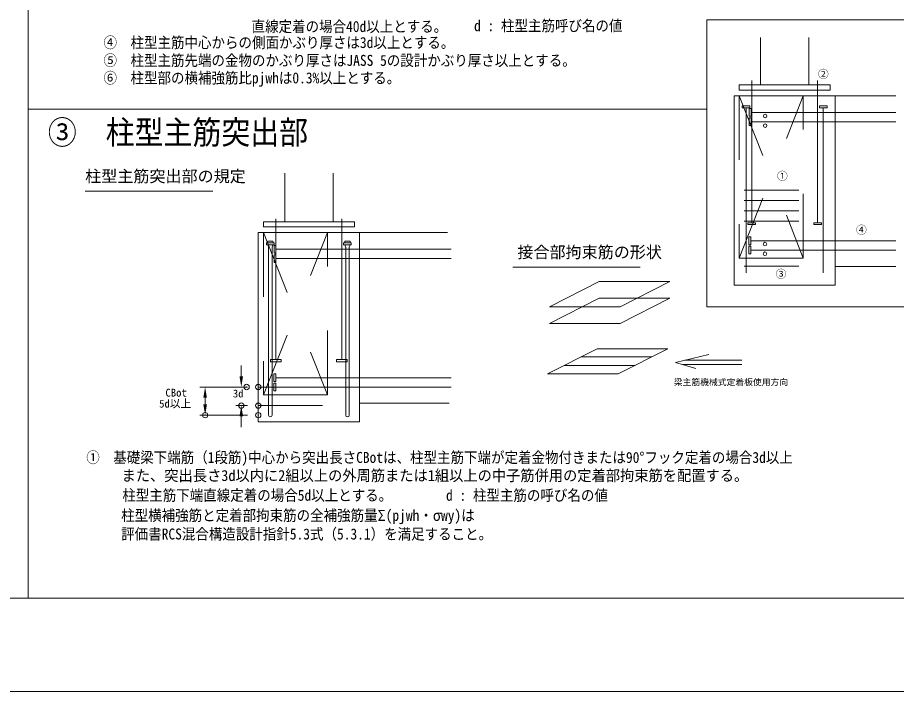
# Model space of a CAD drawing. Units: millimetres, scale not verified. Extents: x -210 to 382, y -132 to 268.
# Drawn here: x 20.9 to 185, y -132.2 to -6.4 of the extents above; entities that cross this region are included whole.
import ezdxf
from ezdxf.enums import TextEntityAlignment as Align

# ---------------------------------------------------------------- set-up
doc = ezdxf.new("R2010")
doc.units = ezdxf.units.MM
doc.header["$LTSCALE"] = 2
doc.header["$PDMODE"] = 32
doc.header["$PDSIZE"] = 1
doc.linetypes.add('DASHED_SPACED', pattern=[12, 6, -6])
for name, color, linetype, lineweight in [('0-0_0', 5, 'Continuous', 18), ('0-3_Defpoints', 7, 'Continuous', 18), ('0-4_寸法', 4, 'Continuous', 18), ('0-6_外枠', 4, 'Continuous', 18), ('0-7_文字', 7, 'Continuous', 9), ('0-8_タイトル', 7, 'Continuous', 18), ('0-9_内枠', 7, 'Continuous', 18), ('0-A_構造', 2, 'Continuous', 18)]:
    doc.layers.add(name, color=color, linetype=linetype, lineweight=lineweight)
doc.styles.add('ＭＳ ゴシック', font='')
doc.styles.get('ＭＳ ゴシック').set_extended_font_data('MS Gothic')

# ---------------------------------------------------------------- blocks, each defined once
blk = doc.blocks.new('_D0')
at = {"layer": '0-0_0', "color": 7}
for p, q in [((1027.441, -25.246), (1027.441, -23.246)), ((1028.614, -27.246), (1026.441, -27.246)), ((1028.614, -30.72), (1026.441, -30.72)), ((1027.441, -32.72), (1027.441, -34.72))]:
    blk.add_line(p, q, dxfattribs=at)
for points in [[(1027.108, -25.246), (1027.774, -25.246), (1027.441, -27.246)], [(1027.108, -32.72), (1027.774, -32.72), (1027.441, -30.72)]]:
    blk.add_solid(points, dxfattribs=at)
at = {"layer": '0-3_Defpoints'}
for p in [(1030.614, -27.246), (1027.441, -30.72), (1030.614, -30.72)]:
    blk.add_point(p, dxfattribs=at)
blk = doc.blocks.new('_D1')
at = {"layer": '0-0_0', "color": 7}
for p, q in [((1026.436, -27.246), (1019.69, -27.246)), ((1020.69, -29.246), (1020.69, -30.5)), ((1028.614, -32.5), (1019.69, -32.5))]:
    blk.add_line(p, q, dxfattribs=at)
for points in [[(1020.356, -29.246), (1021.023, -29.246), (1020.69, -27.246)], [(1020.356, -30.5), (1021.023, -30.5), (1020.69, -32.5)]]:
    blk.add_solid(points, dxfattribs=at)
at = {"layer": '0-3_Defpoints'}
for p in [(1028.436, -27.246), (1020.69, -32.5), (1030.614, -32.5)]:
    blk.add_point(p, dxfattribs=at)

msp = doc.modelspace()

# ---------------------------------------------------------------- linework, layer by layer
at = {"layer": '0-0_0', "color": 7}
for p, q in [((159.634, -18.96), (159.634, -10.133)), ((168.631, -18.96), (168.631, -10.133)), ((155.634, -18.96), (172.631, -18.96)), ((155.634, -19.92), (155.634, -18.96)), ((157.976, -44.683), (157.976, -18.13)), ((170.289, -44.683), (170.289, -18.13)), ((172.631, -19.92), (172.631, -18.96)), ((154.674, -20.971), (184.913, -20.971)), ((154.674, -56.315), (154.674, -20.971)), ((155.634, -19.92), (172.631, -19.92)), ((173.591, -56.315), (173.591, -20.971)), ((70.787, -44.508), (70.787, -35.416)), ((79.784, -44.508), (79.784, -35.416)), ((156.567, -38.626), (166.783, -38.626)), ((156.567, -40.546), (166.783, -40.546)), ((156.567, -42.466), (166.783, -42.466)), ((69.129, -43.945), (69.129, -70.23)), ((81.442, -43.945), (81.442, -70.23)), ((66.787, -44.508), (83.784, -44.508)), ((66.787, -45.468), (66.787, -44.508)), ((66.787, -45.468), (83.784, -45.468)), ((83.784, -45.468), (83.784, -44.508)), ((156.567, -44.386), (166.783, -44.386)), ((157.496, -44.683), (158.456, -44.683)), ((65.827, -81.862), (65.827, -46.519)), ((65.827, -46.519), (101.134, -46.519)), ((84.744, -81.862), (84.744, -46.519)), ((156.567, -52.812), (166.783, -52.812)), ((173.591, -52.834), (184.913, -52.834)), ((173.591, -56.315), (154.674, -56.315)), ((68.13, -70.23), (70.129, -70.23)), ((68.13, -70.23), (68.13, -70.63)), ((68.649, -70.23), (69.609, -70.23)), ((70.129, -70.23), (70.129, -70.63)), ((80.443, -70.23), (82.441, -70.23)), ((80.443, -70.23), (80.443, -70.63)), ((80.962, -70.23), (81.922, -70.23)), ((82.441, -70.23), (82.441, -70.63)), ((149.99, -69.31), (143.77, -70.764)), ((145.481, -70.364), (156.152, -70.364)), ((68.13, -70.63), (70.129, -70.63)), ((80.443, -70.63), (82.441, -70.63)), ((143.77, -70.764), (147.569, -71.881)), ((145.13, -71.164), (156.152, -71.164)), ((84.744, -81.862), (65.827, -81.862))]:
    msp.add_line(p, q, dxfattribs=at)
at = {"layer": '0-0_0', "color": 1}
for p, q in [((156.21, -22.88), (157.65, -22.88)), ((156.21, -23.24), (156.21, -22.88)), ((157.65, -22.88), (157.65, -23.24)), ((170.61, -22.88), (172.05, -22.88)), ((170.61, -23.24), (170.61, -22.88)), ((172.05, -22.88), (172.05, -23.24)), ((157.65, -23.24), (156.21, -23.24)), ((156.93, -23.24), (156.93, -54.019)), ((157.856, -23.377), (157.856, -24.817)), ((157.856, -24.097), (184.913, -24.097)), ((172.05, -23.24), (170.61, -23.24)), ((171.33, -23.24), (171.33, -54.019)), ((157.856, -24.817), (157.496, -24.817)), ((157.496, -26.559), (157.496, -25.119)), ((157.496, -25.119), (157.856, -25.119)), ((157.856, -25.119), (157.856, -26.559)), ((157.856, -25.839), (184.913, -25.839)), ((157.856, -26.559), (157.496, -26.559)), ((157.256, -44.683), (158.696, -44.683)), ((158.696, -44.683), (158.696, -45.043)), ((169.569, -44.683), (171.008, -44.683)), ((169.569, -45.043), (169.569, -44.683)), ((171.008, -45.043), (169.569, -45.043)), ((171.008, -44.683), (171.008, -45.043)), ((157.815, -47.339), (157.815, -48.779)), ((67.363, -48.788), (67.363, -48.428)), ((67.363, -48.428), (68.803, -48.428)), ((68.803, -48.788), (67.363, -48.788)), ((68.574, -48.144), (67.592, -48.144)), ((67.747, -80.603), (67.747, -49.219)), ((68.424, -80.603), (68.424, -49.209)), ((68.769, -48.925), (69.129, -48.925)), ((68.769, -48.925), (69.129, -48.925)), ((68.769, -50.365), (68.769, -48.925)), ((68.769, -50.365), (68.769, -48.925)), ((68.803, -48.428), (68.803, -48.788)), ((69.129, -48.925), (69.129, -50.365)), ((69.129, -48.925), (69.129, -50.365)), ((81.763, -48.428), (83.203, -48.428)), ((81.763, -48.788), (81.763, -48.428)), ((83.203, -48.788), (81.763, -48.788)), ((82.974, -48.144), (81.992, -48.144)), ((82.147, -80.603), (82.147, -49.219)), ((82.824, -80.603), (82.824, -49.209)), ((83.203, -48.428), (83.203, -48.788)), ((157.815, -48.779), (157.455, -48.779)), ((157.815, -48.059), (184.913, -48.059)), ((157.815, -49.081), (157.815, -50.521)), ((69.129, -50.365), (68.769, -50.365)), ((69.129, -50.365), (68.769, -50.365)), ((68.769, -50.667), (69.129, -50.667)), ((68.769, -50.667), (69.129, -50.667)), ((68.769, -52.107), (68.769, -50.667)), ((68.769, -52.107), (68.769, -50.667)), ((69.129, -49.645), (101.87, -49.645)), ((69.129, -50.667), (69.129, -52.107)), ((69.129, -50.667), (69.129, -52.107)), ((157.815, -50.521), (157.455, -50.521)), ((157.815, -49.801), (184.913, -49.801)), ((69.129, -52.107), (68.769, -52.107)), ((69.129, -52.107), (68.769, -52.107)), ((69.129, -51.387), (101.87, -51.387)), ((68.742, -72.887), (69.102, -72.887)), ((68.742, -72.887), (69.102, -72.887)), ((68.742, -74.327), (68.742, -72.887)), ((68.742, -74.327), (68.742, -72.887)), ((69.102, -72.887), (69.102, -74.327)), ((69.102, -72.887), (69.102, -74.327)), ((69.102, -73.607), (101.87, -73.607)), ((69.102, -74.327), (68.742, -74.327)), ((69.102, -74.327), (68.742, -74.327)), ((68.743, -74.629), (69.103, -74.629)), ((68.743, -74.629), (69.103, -74.629)), ((68.743, -76.069), (68.743, -74.629)), ((68.743, -76.069), (68.743, -74.629)), ((69.103, -74.629), (69.103, -76.069)), ((69.103, -74.629), (69.103, -76.069)), ((69.103, -75.349), (101.87, -75.349)), ((69.103, -76.069), (68.743, -76.069))]:
    msp.add_line(p, q, dxfattribs=at)
for points in [[(157.496, -24.817), (157.496, -23.377), (157.856, -23.377)], [(158.696, -45.043), (157.256, -45.043), (157.256, -44.683)], [(157.455, -48.779), (157.455, -47.339), (157.815, -47.339)], [(157.455, -50.521), (157.455, -49.081), (157.815, -49.081)]]:
    msp.add_lwpolyline(points, dxfattribs=at)
at = {"layer": '0-0_0', "color": 7}
for centre in [(160.487, -24.769), (160.487, -26.565), (160.451, -48.676), (160.451, -50.471)]:
    msp.add_circle(centre, 0.336, dxfattribs=at)
at = {"layer": '0-0_0', "color": 1}
for centre, radius, start, end in [((67.982, -48.275), 0.412, 161.38198, 201.76114), ((68.535, -48.813), 0.887, 178.35335, 207.26472), ((67.63, -48.813), 0.887, 332.72769, 1.64665), ((68.184, -48.275), 0.412, 338.23886, 18.61802), ((82.382, -48.275), 0.412, 161.38198, 201.76114), ((82.935, -48.813), 0.887, 178.35335, 207.26472), ((82.03, -48.813), 0.887, 332.72769, 1.64665), ((82.584, -48.275), 0.412, 338.23886, 18.61802), ((68.086, -80.603), 0.339, 180, 360), ((82.486, -80.603), 0.339, 180, 360)]:
    msp.add_arc(centre, radius, start, end, dxfattribs=at)
at = {"layer": '0-3_Defpoints', "color": 4}
for p, q in [((84.744, -78.382), (101.453, -78.382)), ((-210.346, -132.174), (382.196, -132.174))]:
    msp.add_line(p, q, dxfattribs=at)
at = {"layer": '0-4_寸法'}
for p, q in [((33.523, -38.795), (57.314, -38.795)), ((113.371, -52.97), (137.162, -52.97))]:
    msp.add_line(p, q, dxfattribs=at)
at = {"layer": '0-6_外枠'}
msp.add_lwpolyline([(-181.804, 257.826), (-181.804, -114.753), (372.196, -114.753)], dxfattribs=at)
at = {"layer": '0-9_内枠'}
for p, q in [((22.876, 73.899), (22.876, -114.753)), ((149.615, -6.803), (189.256, -6.803)), ((149.615, -6.803), (149.615, -60.414)), ((181.371, -6.803), (372.196, -6.803)), ((149.615, -23.474), (22.876, -23.474)), ((149.615, -60.414), (189.256, -60.414))]:
    msp.add_line(p, q, dxfattribs=at)
at = {"layer": '0-A_構造', "linetype": 'DASHED_SPACED'}
for p, q in [((155.634, -20.971), (155.634, -51.278)), ((155.634, -20.971), (167.604, -51.278)), ((155.634, -51.278), (167.604, -20.971)), ((167.604, -51.278), (167.604, -20.971)), ((66.787, -46.519), (66.787, -76.826)), ((66.787, -46.519), (78.757, -76.826)), ((66.787, -76.826), (78.757, -46.519)), ((78.757, -76.826), (78.757, -46.519)), ((155.634, -51.278), (167.604, -51.278)), ((70.359, -75.349), (65.827, -75.349)), ((66.787, -76.826), (78.757, -76.826)), ((65.827, -78.823), (84.744, -78.823))]:
    msp.add_line(p, q, dxfattribs=at)
at = {"layer": '0-A_構造'}
for p, q in [((120.203, -60.367), (129.487, -55.648)), ((129.487, -55.648), (142.704, -55.648)), ((133.42, -60.367), (142.704, -55.648)), ((120.203, -63.514), (129.487, -58.794)), ((129.487, -58.794), (142.704, -58.794)), ((133.42, -63.514), (142.704, -58.794)), ((120.203, -60.367), (133.42, -60.367)), ((120.203, -63.514), (133.42, -63.514)), ((119.819, -72.916), (129.102, -68.196)), ((129.102, -68.196), (142.32, -68.196)), ((133.036, -72.916), (142.32, -68.196)), ((126.113, -69.716), (139.331, -69.716)), ((122.966, -71.316), (136.184, -71.316)), ((119.819, -72.916), (133.036, -72.916))]:
    msp.add_line(p, q, dxfattribs=at)

# ---------------------------------------------------------------- block references
at = {"layer": '0-0_0'}
for name in ['_D0', '_D1']:
    msp.add_blockref(name, (-964.787, -48.103), dxfattribs=at)

# ---------------------------------------------------------------- texts
at = {"layer": '0-0_0', "color": 7, "style": 'ＭＳ ゴシック'}
for s, p in [('②', (170.353, -18.125)), ('①', (162.704, -37.149)), ('④', (177.468, -47.2)), ('③', (162.458, -55.434))]:
    msp.add_text(s, height=1.466, dxfattribs=at).set_placement(p, align=Align.BOTTOM_LEFT)
at = {"layer": '0-7_文字', "style": 'ＭＳ ゴシック'}
for s, width, p in [('                      直線定着の場合40d以上とする。', 0.9, (36.93, -9.695)), ('d : 柱型主筋呼び名の値', 0.9, (106.123, -9.546)), ('④  柱型主筋中心からの側面かぶり厚さは3d以上とする。', 0.9, (36.93, -12.687)), ('⑤  柱型主筋先端の金物のかぶり厚さはJASS 5の設計かぶり厚さ以上とする。', 0.9, (36.93, -16.025)), ('⑥  柱型部の横補強筋比pjwhは0.3%以上とする。', 0.9, (36.93, -19.289)), ('①  基礎梁下端筋（1段筋)中心から突出長さCBotは、柱型主筋下端が定着金物付きまたは90°フック定着の場合3d以上', 0.9, (33.707, -90.139)), ('\u3000\u3000 また、突出長さ3d以内に2組以上の外周筋または1組以上の中子筋併用の定着部拘束筋を配置する。', 0.95, (33.647, -93.511)), ('     柱型主筋下端直線定着の場合5d以上とする。        d : 柱型主筋の呼び名の値', 0.9, (34.148, -97.2)), ('    柱型横補強筋と定着部拘束筋の全補強筋量Σ(pjwh・σwy)は', 0.9, (35.193, -100.953)), ('    評価書RCS混合構造設計指針5.3式（5.3.1）を満足すること。', 0.9, (35.193, -104.432))]:
    msp.add_text(s, height=2.053, dxfattribs=dict(at, width=width)).set_placement(p, align=Align.BOTTOM_LEFT)
for s, height, p in [('柱型主筋突出部の規定', 2.199, (33.498, -37.761)), ('接合部拘束筋の形状', 2.199, (114.217, -51.925)), ('梁主筋機械式定着板使用方向', 1.173, (143.425, -75.388)), ('CBot', 1.466, (48.489, -77.582)), ('3d', 1.466, (61.082, -77.735)), ('5d以上', 1.466, (47.315, -79.625))]:
    msp.add_text(s, height=height, dxfattribs=at).set_placement(p, align=Align.BOTTOM_LEFT)
at = {"layer": '0-8_タイトル', "style": 'ＭＳ ゴシック', "width": 0.9}
msp.add_text('③\u3000柱型主筋突出部', height=4.399, dxfattribs=at).set_placement((26.527, -31.337), align=Align.BOTTOM_LEFT)

doc.saveas('drawing.dxf')
